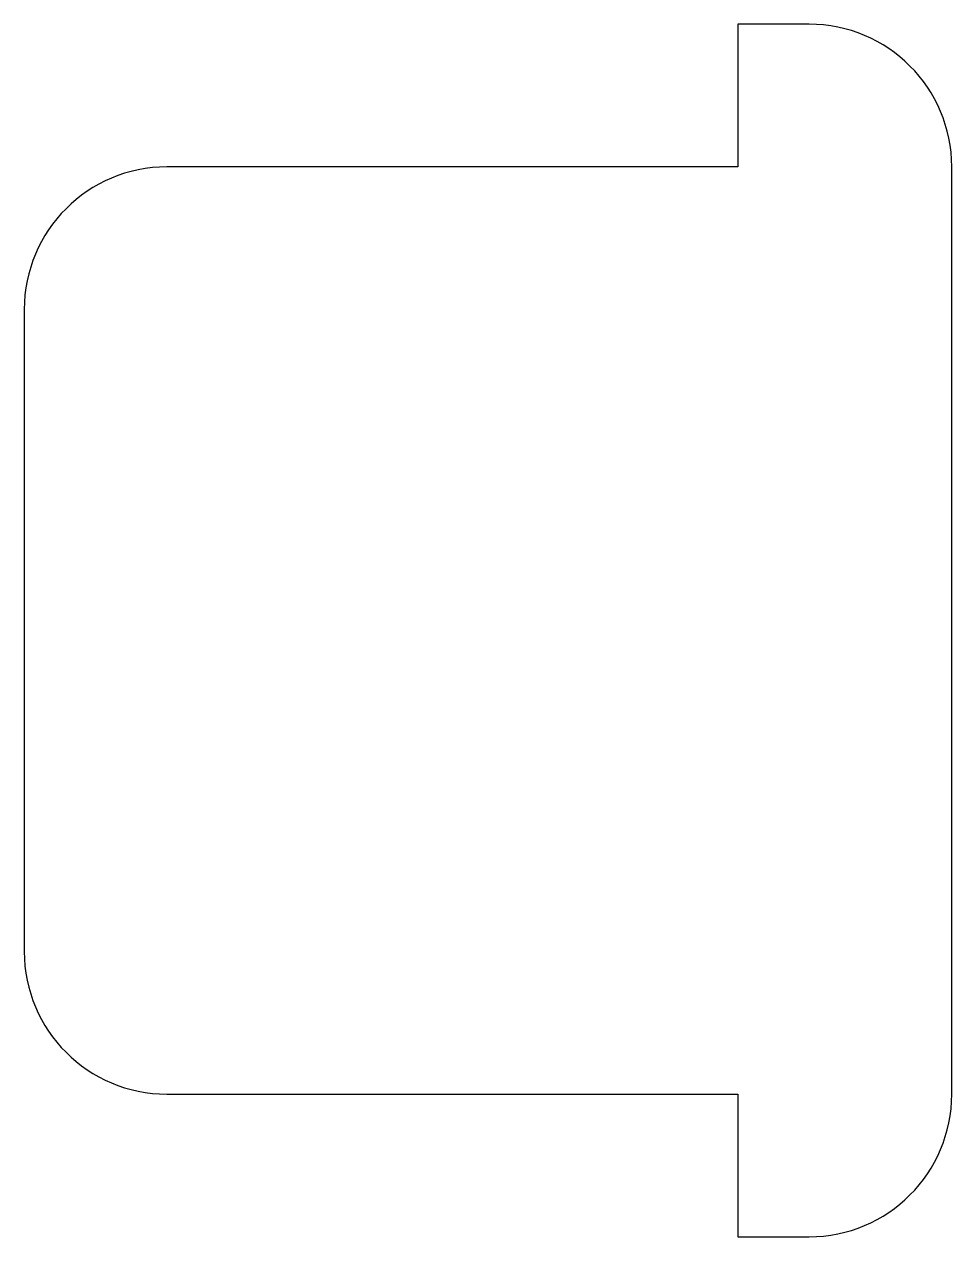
# Model space of a CAD drawing. Header units: millimetres. Extents: x -10 to 3, y -8.5 to 8.5.
import ezdxf

# ---------------------------------------------------------------- set-up
doc = ezdxf.new("R2010")
doc.units = ezdxf.units.MM

msp = doc.modelspace()

# ---------------------------------------------------------------- linework, layer by layer
at = {"color": 7, "linetype": 'Continuous', "lineweight": 25}
for p, q in [((1, 8.5), (0, 8.5)), ((0, 8.5), (0, 6.5)), ((0, 6.5), (-8, 6.5)), ((3, -6.5), (3, 6.5)), ((-10, 4.5), (-10, -4.5)), ((-8, -6.5), (0, -6.5)), ((0, -6.5), (0, -8.5)), ((0, -8.5), (1, -8.5))]:
    msp.add_line(p, q, dxfattribs=at)
for centre, start, end in [((1, 6.5), 0, 90), ((-8, 4.5), 90, 180), ((-8, -4.5), 180, 270), ((1, -6.5), 270, 0)]:
    msp.add_arc(centre, 2, start, end, dxfattribs=at)

doc.saveas('drawing.dxf')
